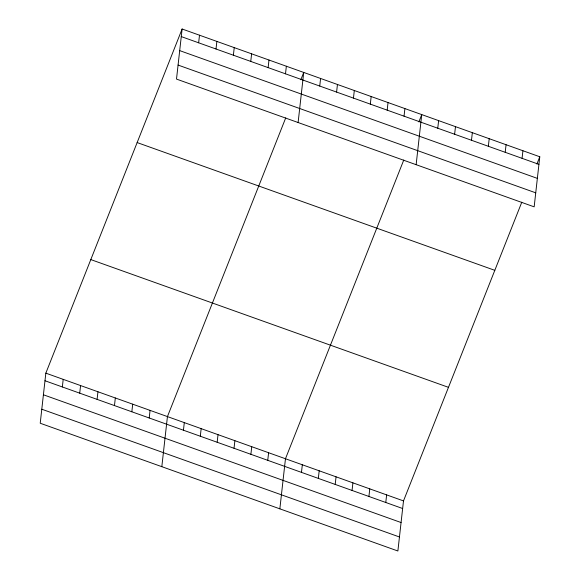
<?xml version="1.0" encoding="UTF-8"?>
<svg xmlns="http://www.w3.org/2000/svg" width="580" height="580" viewBox="0 0 580 580"><rect width="100%" height="100%" fill="white"/><g stroke="black" fill="none" stroke-linecap="round" stroke-linejoin="round"><path stroke-width="0.87" d="M182.12 29L176.501 79.09L534.165 206.85L539.784 156.76L182.12 29L45.834 373.15L40.216 423.24L397.88 551L403.499 500.91L521.797 202.188M62.35 386.962L63.206 379.356M79.721 393.167L80.576 385.562M97.099 399.373L97.947 391.768M114.47 405.579L115.319 397.974M131.841 411.778L132.697 404.18M149.212 417.984L150.068 410.386M198.643 42.804L199.498 35.206M161.82 466.683L167.439 416.592L285.737 117.863M216.014 49.01L216.869 41.412M183.447 430.215L184.302 422.617M233.385 55.216L234.24 47.618M200.31 436.24L201.158 428.635M250.756 61.422L251.611 53.824M217.167 442.257L218.022 434.659M268.134 67.628L268.982 60.03M234.03 448.282L234.886 440.684M285.505 73.834L286.353 66.229M250.893 454.307L251.742 446.701M298.113 122.525L303.731 72.435L300.839 79.736M267.75 460.332L268.605 452.726M319.739 86.065L320.588 78.459M279.85 508.841L285.469 458.751L403.767 160.022M336.596 92.082L337.451 84.484M301.477 472.374L302.325 464.776M353.459 98.107L354.315 90.509M318.333 478.399L319.188 470.793M370.323 104.132L371.171 96.526M335.196 484.423L336.052 476.818M387.179 110.156L388.034 102.551M352.06 490.441L352.908 482.843M404.042 116.174L404.898 108.576M368.923 496.465L369.772 488.867M416.135 164.684L421.754 114.601L418.869 121.901M385.78 502.49L386.635 494.885M437.762 128.224L438.618 120.618M454.626 134.241L455.481 126.643M471.489 140.266L472.337 132.668M488.353 146.291L489.201 138.685M505.209 152.315L506.064 144.71M522.072 158.333L522.921 150.735M536.891 164.06L539.784 156.76M181.272 36.598L538.936 164.357M179.698 50.619L537.363 178.379M178.075 65.069L535.739 192.828M137.148 142.571L494.812 270.331M90.806 259.586L448.471 387.338M45.834 373.15L403.499 500.91M44.979 380.755L402.643 508.515M43.406 394.777L401.07 522.537M41.789 409.219L399.446 536.978"/></g></svg>
